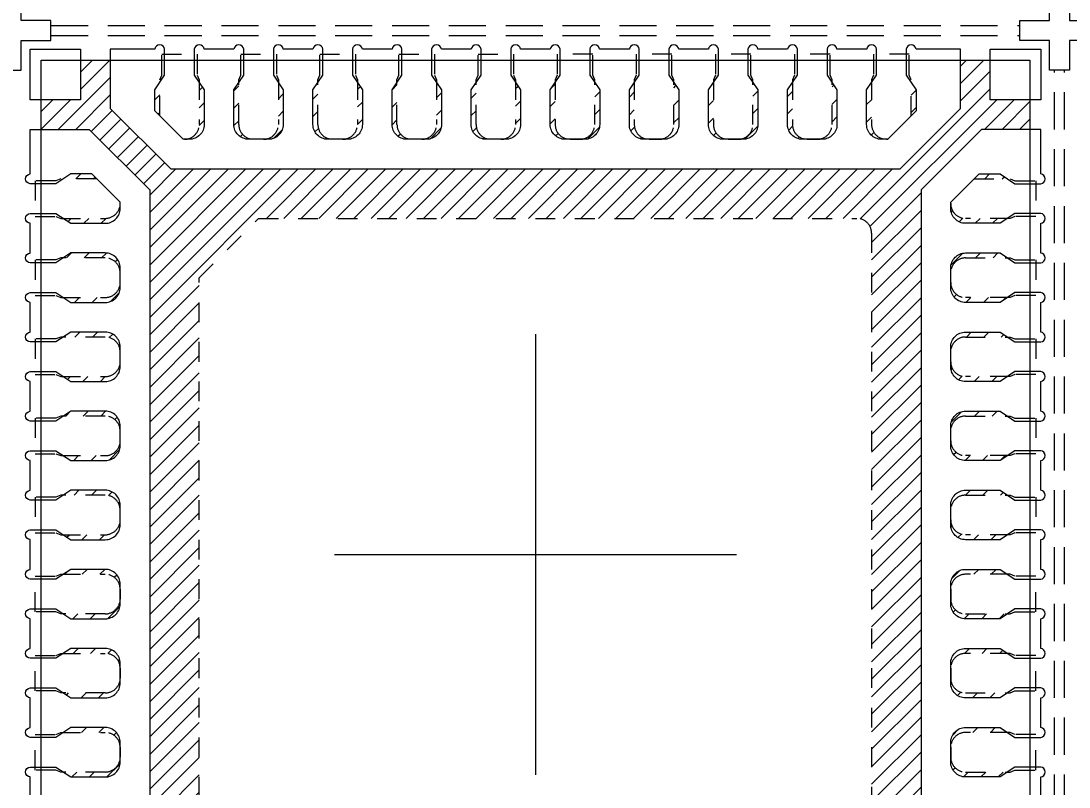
# Model space of a CAD drawing. Extents: x -140 to 3541, y -503 to -95.
# Drawn here: x 3207.96 to 3213.26, y -342.24 to -338.36 of the extents above; entities that cross this region are included whole.
import ezdxf

# ---------------------------------------------------------------- set-up
doc = ezdxf.new("R2010")
doc.units = 0
doc.header["$LTSCALE"] = 5
doc.header["$MEASUREMENT"] = 0
doc.header["$PDMODE"] = 3
doc.linetypes.add('CENTER', pattern=[2, 1.25, -0.25, 0.25, -0.25])
doc.linetypes.add('HIDDEN', pattern=[0.375, 0.25, -0.125])
doc.layers.get('Defpoints').update_dxf_attribs({"linetype": 'CONTINUOUS'})
for name, color, linetype in [('1', 7, 'CONTINUOUS'), ('1D', 4, 'CONTINUOUS'), ('center', 1, 'CONTINUOUS'), ('ETCH', 4, 'CONTINUOUS'), ('PKG', 2, 'CONTINUOUS'), ('标注', 4, 'CONTINUOUS')]:
    doc.layers.add(name, color=color, linetype=linetype)
doc.styles.add('SIMPLEX', font='SIMPLEX')
doc.styles.add('宋体', font='')
doc.styles.get('宋体').set_extended_font_data('SimSun')
doc.dimstyles.new('副本Standard', dxfattribs={"dimtxt": 0.05, "dimasz": 0.05, "dimexe": 0.07, "dimexo": 0.07, "dimgap": 0.07, "dimtad": 1, "dimzin": 1, "dimdsep": 46, "dimtxsty": 'SIMPLEX', "dimcen": 0.1, "dimclrd": 256, "dimclre": 256, "dimclrt": 256, "dimadec": 0, "dimazin": 0, "dimtfac": 1, "dimtofl": 0, "dimtmove": 0, "dimatfit": 0, "dimfxl": 1, "dimlwd": -1, "dimlwe": -1, "dimarcsym": 0})
pattern_1 = [(45, (3211.050355, -338.826074), (-0.0441942, 0.0441942), [])]

# ---------------------------------------------------------------- blocks, each defined once
blk = doc.blocks.new('*D110')
at = {"layer": 'Defpoints', "color": 0}
for p in [(3239.5643, -274.4233), (3204.8143, -346.9113), (3206.9959, -355.1343)]:
    blk.add_point(p, dxfattribs=at)
at = {"layer": '标注', "lineweight": 0}
for p, q in [((3204.8143, -346.9363), (3204.8143, -351.1343)), ((3204.8143, -351.1343), (3206.9959, -353.1343)), ((3206.9959, -353.1343), (3206.9959, -355.1343))]:
    blk.add_line(p, q, dxfattribs=at)
at = {"layer": '标注', "lineweight": 0, "insert": (3206.9959, -357.2513), "char_height": 1, "attachment_point": 5, "rotation": 90, "style": '宋体'}
blk.add_mtext('34.750', dxfattribs=at)
blk = doc.blocks.new('*D131')
at = {"layer": 'Defpoints', "color": 0}
for p in [(3204.8213, -274.4233), (3198.5555, -349.3993), (3232.8023, -349.3993)]:
    blk.add_point(p, dxfattribs=at)
at = {"layer": '标注', "lineweight": 0}
blk.add_line((3232.7773, -349.3993), (3198.5555, -349.3993), dxfattribs=at)
at = {"layer": '标注', "lineweight": 0, "insert": (3196.4412, -349.3993), "char_height": 1, "attachment_point": 5, "style": '宋体'}
blk.add_mtext('74.976', dxfattribs=at)

msp = doc.modelspace()

# ---------------------------------------------------------------- hatches: boundary and pattern name
at = {"layer": 'ETCH', "lineweight": 0}
h = msp.add_hatch(dxfattribs=at)
h.set_pattern_fill('ANSI31', color=256, scale=0.5)
h.set_pattern_definition([(45, (2652.411686, -341.60486), (-0.044194174, 0.044194174), [])])
h.paths.add_polyline_path([(3212.51434, -339.21741), (3212.82041, -338.91135), (3213.06434, -338.91135), (3213.06434, -338.76135), (3212.86434, -338.76135), (3212.86434, -338.56135), (3212.71434, -338.56135), (3212.71434, -338.80528), (3212.40828, -339.11135), (3208.72041, -339.11135), (3208.41434, -338.80528), (3208.41434, -338.56135), (3208.26434, -338.56135), (3208.26434, -338.76135), (3208.06434, -338.76135), (3208.06434, -338.91135), (3208.30828, -338.91135), (3208.61434, -339.21741), (3208.61434, -342.90528), (3208.30828, -343.21135), (3208.06434, -343.21135), (3208.06434, -343.36135), (3208.26434, -343.36135), (3208.26434, -343.56135), (3208.41434, -343.56135), (3208.41434, -343.31741), (3208.72041, -343.01135), (3212.40828, -343.01135), (3212.71434, -343.31741), (3212.71434, -343.56135), (3212.86434, -343.56135), (3212.86434, -343.36135), (3213.06434, -343.36135), (3213.06434, -343.21135), (3212.82041, -343.21135), (3212.51434, -342.90528)])
h.paths.add_polyline_path([(3209.16434, -339.36135), (3212.18934, -339.36135, -0.4142136), (3212.26434, -339.43635), (3212.26434, -342.68635, -0.4142136), (3212.18934, -342.76135), (3208.93934, -342.76135, -0.4142136), (3208.86434, -342.68635), (3208.86434, -339.66135)], flags=16)
h = msp.add_hatch(dxfattribs=at)
h.set_pattern_fill('ANSI31', color=256, scale=0.5)
h.set_pattern_definition(pattern_1)
h.paths.add_polyline_path([(3211.06434, -338.67385), (3211.03934, -338.71135), (3211.03934, -338.88635, 0.4142136), (3211.11434, -338.96135), (3211.13934, -338.96135, -0.4142136), (3211.06434, -338.88635)])
h.paths.add_polyline_path([(3211.28934, -338.71135), (3211.26434, -338.67385), (3211.26434, -338.88635, -0.4142136), (3211.18934, -338.96135), (3211.21434, -338.96135, 0.4142136), (3211.28934, -338.88635)])
h.paths.add_polyline_path([(3211.46434, -338.67385), (3211.43934, -338.71135), (3211.43934, -338.88635, 0.4142136), (3211.51434, -338.96135), (3211.53934, -338.96135, -0.4142136), (3211.46434, -338.88635)])
h.paths.add_polyline_path([(3211.68934, -338.71135), (3211.66434, -338.67385), (3211.66434, -338.88635, -0.4142136), (3211.58934, -338.96135), (3211.61434, -338.96135, 0.4142136), (3211.68934, -338.88635)])
h.paths.add_polyline_path([(3211.86434, -338.67385), (3211.83934, -338.71135), (3211.83934, -338.88635, 0.4142136), (3211.91434, -338.96135), (3211.93934, -338.96135, -0.4142136), (3211.86434, -338.88635)])
h.paths.add_polyline_path([(3212.08934, -338.71135), (3212.06434, -338.67385), (3212.06434, -338.88635, -0.4142136), (3211.98934, -338.96135), (3212.01434, -338.96135, 0.4142136), (3212.08934, -338.88635)])
h.paths.add_polyline_path([(3212.26434, -338.67385), (3212.23934, -338.71135), (3212.23934, -338.88635, 0.4142136), (3212.31434, -338.96135), (3212.33934, -338.96135, -0.4142136), (3212.26434, -338.88635)])
h.paths.add_polyline_path([(3212.48934, -338.71135), (3212.46434, -338.67385), (3212.46434, -338.84315), (3212.48934, -338.81815)])
h.paths.add_polyline_path([(3208.66434, -338.67385), (3208.63934, -338.71135), (3208.63934, -338.81815), (3208.66434, -338.84315)])
h.paths.add_polyline_path([(3208.88934, -338.71135), (3208.86434, -338.67385), (3208.86434, -338.88635, -0.4142136), (3208.78934, -338.96135), (3208.81434, -338.96135, 0.4142136), (3208.88934, -338.88635)])
h.paths.add_polyline_path([(3209.06434, -338.67385), (3209.03934, -338.71135), (3209.03934, -338.88635, 0.4142136), (3209.11434, -338.96135), (3209.13934, -338.96135, -0.4142136), (3209.06434, -338.88635)])
h.paths.add_polyline_path([(3209.28934, -338.71135), (3209.26434, -338.67385), (3209.26434, -338.88635, -0.4142136), (3209.18934, -338.96135), (3209.21434, -338.96135, 0.4142136), (3209.28934, -338.88635)])
h.paths.add_polyline_path([(3209.46434, -338.67385), (3209.43934, -338.71135), (3209.43934, -338.88635, 0.4142136), (3209.51434, -338.96135), (3209.53934, -338.96135, -0.4142136), (3209.46434, -338.88635)])
h.paths.add_polyline_path([(3209.68934, -338.71135), (3209.66434, -338.67385), (3209.66434, -338.88635, -0.4142136), (3209.58934, -338.96135), (3209.61434, -338.96135, 0.4142136), (3209.68934, -338.88635)])
h.paths.add_polyline_path([(3209.86434, -338.67385), (3209.83934, -338.71135), (3209.83934, -338.88635, 0.4142136), (3209.91434, -338.96135), (3209.93934, -338.96135, -0.4142136), (3209.86434, -338.88635)])
h.paths.add_polyline_path([(3210.08934, -338.71135), (3210.06434, -338.67385), (3210.06434, -338.88635, -0.4142136), (3209.98934, -338.96135), (3210.01434, -338.96135, 0.4142136), (3210.08934, -338.88635)])
h.paths.add_polyline_path([(3210.26434, -338.67385), (3210.23934, -338.71135), (3210.23934, -338.88635, 0.4142136), (3210.31434, -338.96135), (3210.33934, -338.96135, -0.4142136), (3210.26434, -338.88635)])
h.paths.add_polyline_path([(3210.48934, -338.71135), (3210.46434, -338.67385), (3210.46434, -338.88635, -0.4142136), (3210.38934, -338.96135), (3210.41434, -338.96135, 0.4142136), (3210.48934, -338.88635)])
h.paths.add_polyline_path([(3210.66434, -338.67385), (3210.63934, -338.71135), (3210.63934, -338.88635, 0.4142136), (3210.71434, -338.96135), (3210.73934, -338.96135, -0.4142136), (3210.66434, -338.88635)])
h.paths.add_polyline_path([(3210.88934, -338.71135), (3210.86434, -338.67385), (3210.86434, -338.88635, -0.4142136), (3210.78934, -338.96135), (3210.81434, -338.96135, 0.4142136), (3210.88934, -338.88635)])
h = msp.add_hatch(dxfattribs=at)
h.set_pattern_fill('ANSI31', color=256, scale=0.5)
h.set_pattern_definition(pattern_1)
h.paths.add_polyline_path([(3208.17684, -340.56135), (3208.21434, -340.58635), (3208.38934, -340.58635, 0.4142136), (3208.46434, -340.51135), (3208.46434, -340.48635, -0.4142136), (3208.38934, -340.56135)])
h.paths.add_polyline_path([(3208.21434, -340.33635), (3208.17684, -340.36135), (3208.38934, -340.36135, -0.4142136), (3208.46434, -340.43635), (3208.46434, -340.41135, 0.4142136), (3208.38934, -340.33635)])
h.paths.add_polyline_path([(3208.17684, -340.16135), (3208.21434, -340.18635), (3208.38934, -340.18635, 0.4142136), (3208.46434, -340.11135), (3208.46434, -340.08635, -0.4142136), (3208.38934, -340.16135)])
h.paths.add_polyline_path([(3208.21434, -339.93635), (3208.17684, -339.96135), (3208.38934, -339.96135, -0.4142136), (3208.46434, -340.03635), (3208.46434, -340.01135, 0.4142136), (3208.38934, -339.93635)])
h.paths.add_polyline_path([(3208.17684, -339.76135), (3208.21434, -339.78635), (3208.38934, -339.78635, 0.4142136), (3208.46434, -339.71135), (3208.46434, -339.68635, -0.4142136), (3208.38934, -339.76135)])
h.paths.add_polyline_path([(3208.21434, -339.53635), (3208.17684, -339.56135), (3208.38934, -339.56135, -0.4142136), (3208.46434, -339.63635), (3208.46434, -339.61135, 0.4142136), (3208.38934, -339.53635)])
h.paths.add_polyline_path([(3208.17684, -339.36135), (3208.21434, -339.38635), (3208.38934, -339.38635, 0.4142136), (3208.46434, -339.31135), (3208.46434, -339.28635, -0.4142136), (3208.38934, -339.36135)])
h.paths.add_polyline_path([(3208.21434, -339.13635), (3208.17684, -339.16135), (3208.34614, -339.16135), (3208.32114, -339.13635)])
h.paths.add_polyline_path([(3208.17684, -342.96135), (3208.21434, -342.98635), (3208.32114, -342.98635), (3208.34614, -342.96135)])
h.paths.add_polyline_path([(3208.21434, -342.73635), (3208.17684, -342.76135), (3208.38934, -342.76135, -0.4142136), (3208.46434, -342.83635), (3208.46434, -342.81135, 0.4142136), (3208.38934, -342.73635)])
h.paths.add_polyline_path([(3208.17684, -342.56135), (3208.21434, -342.58635), (3208.38934, -342.58635, 0.4142136), (3208.46434, -342.51135), (3208.46434, -342.48635, -0.4142136), (3208.38934, -342.56135)])
h.paths.add_polyline_path([(3208.21434, -342.33635), (3208.17684, -342.36135), (3208.38934, -342.36135, -0.4142136), (3208.46434, -342.43635), (3208.46434, -342.41135, 0.4142136), (3208.38934, -342.33635)])
h.paths.add_polyline_path([(3208.17684, -342.16135), (3208.21434, -342.18635), (3208.38934, -342.18635, 0.4142136), (3208.46434, -342.11135), (3208.46434, -342.08635, -0.4142136), (3208.38934, -342.16135)])
h.paths.add_polyline_path([(3208.21434, -341.93635), (3208.17684, -341.96135), (3208.38934, -341.96135, -0.4142136), (3208.46434, -342.03635), (3208.46434, -342.01135, 0.4142136), (3208.38934, -341.93635)])
h.paths.add_polyline_path([(3208.17684, -341.76135), (3208.21434, -341.78635), (3208.38934, -341.78635, 0.4142136), (3208.46434, -341.71135), (3208.46434, -341.68635, -0.4142136), (3208.38934, -341.76135)])
h.paths.add_polyline_path([(3208.21434, -341.53635), (3208.17684, -341.56135), (3208.38934, -341.56135, -0.4142136), (3208.46434, -341.63635), (3208.46434, -341.61135, 0.4142136), (3208.38934, -341.53635)])
h.paths.add_polyline_path([(3208.17684, -341.36135), (3208.21434, -341.38635), (3208.38934, -341.38635, 0.4142136), (3208.46434, -341.31135), (3208.46434, -341.28635, -0.4142136), (3208.38934, -341.36135)])
h.paths.add_polyline_path([(3208.21434, -341.13635), (3208.17684, -341.16135), (3208.38934, -341.16135, -0.4142136), (3208.46434, -341.23635), (3208.46434, -341.21135, 0.4142136), (3208.38934, -341.13635)])
h.paths.add_polyline_path([(3208.17684, -340.96135), (3208.21434, -340.98635), (3208.38934, -340.98635, 0.4142136), (3208.46434, -340.91135), (3208.46434, -340.88635, -0.4142136), (3208.38934, -340.96135)])
h.paths.add_polyline_path([(3208.21434, -340.73635), (3208.17684, -340.76135), (3208.38934, -340.76135, -0.4142136), (3208.46434, -340.83635), (3208.46434, -340.81135, 0.4142136), (3208.38934, -340.73635)])
h = msp.add_hatch(dxfattribs=at)
h.set_pattern_fill('ANSI31', color=256, scale=0.5)
h.set_pattern_definition(pattern_1)
h.paths.add_polyline_path([(3212.95184, -340.56135), (3212.91434, -340.58635), (3212.73934, -340.58635, -0.4142136), (3212.66434, -340.51135), (3212.66434, -340.48635, 0.4142136), (3212.73934, -340.56135)])
h.paths.add_polyline_path([(3212.91434, -340.33635), (3212.95184, -340.36135), (3212.73934, -340.36135, 0.4142136), (3212.66434, -340.43635), (3212.66434, -340.41135, -0.4142136), (3212.73934, -340.33635)])
h.paths.add_polyline_path([(3212.95184, -340.16135), (3212.91434, -340.18635), (3212.73934, -340.18635, -0.4142136), (3212.66434, -340.11135), (3212.66434, -340.08635, 0.4142136), (3212.73934, -340.16135)])
h.paths.add_polyline_path([(3212.91434, -339.93635), (3212.95184, -339.96135), (3212.73934, -339.96135, 0.4142136), (3212.66434, -340.03635), (3212.66434, -340.01135, -0.4142136), (3212.73934, -339.93635)])
h.paths.add_polyline_path([(3212.95184, -339.76135), (3212.91434, -339.78635), (3212.73934, -339.78635, -0.4142136), (3212.66434, -339.71135), (3212.66434, -339.68635, 0.4142136), (3212.73934, -339.76135)])
h.paths.add_polyline_path([(3212.91434, -339.53635), (3212.95184, -339.56135), (3212.73934, -339.56135, 0.4142136), (3212.66434, -339.63635), (3212.66434, -339.61135, -0.4142136), (3212.73934, -339.53635)])
h.paths.add_polyline_path([(3212.95184, -339.36135), (3212.91434, -339.38635), (3212.73934, -339.38635, -0.4142136), (3212.66434, -339.31135), (3212.66434, -339.28635, 0.4142136), (3212.73934, -339.36135)])
h.paths.add_polyline_path([(3212.91434, -339.13635), (3212.95184, -339.16135), (3212.78254, -339.16135), (3212.80754, -339.13635)])
h.paths.add_polyline_path([(3212.95184, -342.96135), (3212.91434, -342.98635), (3212.80754, -342.98635), (3212.78254, -342.96135)])
h.paths.add_polyline_path([(3212.91434, -342.73635), (3212.95184, -342.76135), (3212.73934, -342.76135, 0.4142136), (3212.66434, -342.83635), (3212.66434, -342.81135, -0.4142136), (3212.73934, -342.73635)])
h.paths.add_polyline_path([(3212.95184, -342.56135), (3212.91434, -342.58635), (3212.73934, -342.58635, -0.4142136), (3212.66434, -342.51135), (3212.66434, -342.48635, 0.4142136), (3212.73934, -342.56135)])
h.paths.add_polyline_path([(3212.91434, -342.33635), (3212.95184, -342.36135), (3212.73934, -342.36135, 0.4142136), (3212.66434, -342.43635), (3212.66434, -342.41135, -0.4142136), (3212.73934, -342.33635)])
h.paths.add_polyline_path([(3212.95184, -342.16135), (3212.91434, -342.18635), (3212.73934, -342.18635, -0.4142136), (3212.66434, -342.11135), (3212.66434, -342.08635, 0.4142136), (3212.73934, -342.16135)])
h.paths.add_polyline_path([(3212.91434, -341.93635), (3212.95184, -341.96135), (3212.73934, -341.96135, 0.4142136), (3212.66434, -342.03635), (3212.66434, -342.01135, -0.4142136), (3212.73934, -341.93635)])
h.paths.add_polyline_path([(3212.95184, -341.76135), (3212.91434, -341.78635), (3212.73934, -341.78635, -0.4142136), (3212.66434, -341.71135), (3212.66434, -341.68635, 0.4142136), (3212.73934, -341.76135)])
h.paths.add_polyline_path([(3212.91434, -341.53635), (3212.95184, -341.56135), (3212.73934, -341.56135, 0.4142136), (3212.66434, -341.63635), (3212.66434, -341.61135, -0.4142136), (3212.73934, -341.53635)])
h.paths.add_polyline_path([(3212.95184, -341.36135), (3212.91434, -341.38635), (3212.73934, -341.38635, -0.4142136), (3212.66434, -341.31135), (3212.66434, -341.28635, 0.4142136), (3212.73934, -341.36135)])
h.paths.add_polyline_path([(3212.91434, -341.13635), (3212.95184, -341.16135), (3212.73934, -341.16135, 0.4142136), (3212.66434, -341.23635), (3212.66434, -341.21135, -0.4142136), (3212.73934, -341.13635)])
h.paths.add_polyline_path([(3212.95184, -340.96135), (3212.91434, -340.98635), (3212.73934, -340.98635, -0.4142136), (3212.66434, -340.91135), (3212.66434, -340.88635, 0.4142136), (3212.73934, -340.96135)])
h.paths.add_polyline_path([(3212.91434, -340.73635), (3212.95184, -340.76135), (3212.73934, -340.76135, 0.4142136), (3212.66434, -340.83635), (3212.66434, -340.81135, -0.4142136), (3212.73934, -340.73635)])

# ---------------------------------------------------------------- linework, layer by layer
at = {"layer": '1', "linetype": 'Continuous', "lineweight": 0}
for points in [[(3208.00934, -338.76135), (3208.00934, -338.50635), (3208.26434, -338.50635), (3208.26434, -338.76135)], [(3212.86434, -338.76135), (3212.86434, -338.50635), (3213.11934, -338.50635), (3213.11934, -338.76135)]]:
    msp.add_lwpolyline(points, close=True, dxfattribs=at)
at = {"layer": '1', "lineweight": 0}
msp.add_lwpolyline([(3209.2892, -338.50635, 0.9266253), (3209.23934, -338.50635), (3209.23934, -338.63635), (3209.28934, -338.71135), (3209.28934, -338.88635, -0.4142136), (3209.21434, -338.96135), (3209.11434, -338.96135, -0.4142136), (3209.03934, -338.88635), (3209.03934, -338.71135), (3209.08934, -338.63635), (3209.08934, -338.50635, 0.9266253), (3209.03949, -338.50635), (3208.8892, -338.50635, 0.9266253), (3208.83934, -338.50635), (3208.83934, -338.63635), (3208.88934, -338.71135), (3208.88934, -338.88635, -0.4142136), (3208.81434, -338.96135), (3208.78254, -338.96135), (3208.63934, -338.81815), (3208.63934, -338.71135), (3208.68934, -338.63635), (3208.68934, -338.50635, 0.9266253), (3208.63949, -338.50635), (3208.41434, -338.50635), (3208.41434, -338.80528), (3208.72041, -339.11135), (3212.40828, -339.11135), (3212.71434, -338.80528), (3212.71434, -338.50635), (3212.4892, -338.50635, 0.9266253), (3212.43934, -338.50635), (3212.43934, -338.63635), (3212.48934, -338.71135), (3212.48934, -338.81815), (3212.34614, -338.96135), (3212.31434, -338.96135, -0.4142136), (3212.23934, -338.88635), (3212.23934, -338.71135), (3212.28934, -338.63635), (3212.28934, -338.50635, 0.9266253), (3212.23949, -338.50635), (3212.0892, -338.50635, 0.9266253), (3212.03934, -338.50635), (3212.03934, -338.63635), (3212.08934, -338.71135), (3212.08934, -338.88635, -0.4142136), (3212.01434, -338.96135), (3211.91434, -338.96135, -0.4142136), (3211.83934, -338.88635), (3211.83934, -338.71135), (3211.88934, -338.63635), (3211.88934, -338.50635, 0.9266253), (3211.83949, -338.50635), (3211.6892, -338.50635, 0.9266253), (3211.63934, -338.50635), (3211.63934, -338.63635), (3211.68934, -338.71135), (3211.68934, -338.88635, -0.4142136), (3211.61434, -338.96135), (3211.51434, -338.96135, -0.4142136), (3211.43934, -338.88635), (3211.43934, -338.71135), (3211.48934, -338.63635), (3211.48934, -338.50635, 0.9266253), (3211.43949, -338.50635), (3211.2892, -338.50635, 0.9266253), (3211.23934, -338.50635), (3211.23934, -338.63635), (3211.28934, -338.71135), (3211.28934, -338.88635, -0.4142136), (3211.21434, -338.96135), (3211.11434, -338.96135, -0.4142136), (3211.03934, -338.88635), (3211.03934, -338.71135), (3211.08934, -338.63635), (3211.08934, -338.50635, 0.9266253), (3211.03949, -338.50635), (3210.8892, -338.50635, 0.9266253), (3210.83934, -338.50635), (3210.83934, -338.63635), (3210.88934, -338.71135), (3210.88934, -338.88635, -0.4142136), (3210.81434, -338.96135), (3210.71434, -338.96135, -0.4142136), (3210.63934, -338.88635), (3210.63934, -338.71135), (3210.68934, -338.63635), (3210.68934, -338.50635, 0.9266253), (3210.63949, -338.50635), (3210.4892, -338.50635, 0.9266253), (3210.43934, -338.50635), (3210.43934, -338.63635), (3210.48934, -338.71135), (3210.48934, -338.88635, -0.4142136), (3210.41434, -338.96135), (3210.31434, -338.96135, -0.4142136), (3210.23934, -338.88635), (3210.23934, -338.71135), (3210.28934, -338.63635), (3210.28934, -338.50635, 0.9266253), (3210.23949, -338.50635), (3210.0892, -338.50635, 0.9266253), (3210.03934, -338.50635), (3210.03934, -338.63635), (3210.08934, -338.71135), (3210.08934, -338.88635, -0.4142136), (3210.01434, -338.96135), (3209.91434, -338.96135, -0.4142136), (3209.83934, -338.88635), (3209.83934, -338.71135), (3209.88934, -338.63635), (3209.88934, -338.50635, 0.9266253), (3209.83949, -338.50635), (3209.6892, -338.50635, 0.9266253), (3209.63934, -338.50635), (3209.63934, -338.63635), (3209.68934, -338.71135), (3209.68934, -338.88635, -0.4142136), (3209.61434, -338.96135), (3209.51434, -338.96135, -0.4142136), (3209.43934, -338.88635), (3209.43934, -338.71135), (3209.48934, -338.63635), (3209.48934, -338.50635, 0.9266253), (3209.43949, -338.50635)], format="xyb", close=True, dxfattribs=at)
at = {"layer": '1', "linetype": 'Continuous', "lineweight": 0}
msp.add_lwpolyline([(3208.00934, -342.33649), (3208.00934, -342.1862, -0.9266253), (3208.00934, -342.13635), (3208.13934, -342.13635), (3208.21434, -342.18635), (3208.38934, -342.18635, 0.4142136), (3208.46434, -342.11135), (3208.46434, -342.01135, 0.4142136), (3208.38934, -341.93635), (3208.21434, -341.93635), (3208.13934, -341.98635), (3208.00934, -341.98635, -0.9266253), (3208.00934, -341.93649), (3208.00934, -341.7862, -0.9266253), (3208.00934, -341.73635), (3208.13934, -341.73635), (3208.21434, -341.78635), (3208.38934, -341.78635, 0.4142136), (3208.46434, -341.71135), (3208.46434, -341.61135, 0.4142136), (3208.38934, -341.53635), (3208.21434, -341.53635), (3208.13934, -341.58635), (3208.00934, -341.58635, -0.9266253), (3208.00934, -341.53649), (3208.00934, -341.3862, -0.9266253), (3208.00934, -341.33635), (3208.13934, -341.33635), (3208.21434, -341.38635), (3208.38934, -341.38635, 0.4142136), (3208.46434, -341.31135), (3208.46434, -341.21135, 0.4142136), (3208.38934, -341.13635), (3208.21434, -341.13635), (3208.13934, -341.18635), (3208.00934, -341.18635, -0.9266253), (3208.00934, -341.13649), (3208.00934, -340.9862, -0.9266253), (3208.00934, -340.93635), (3208.13934, -340.93635), (3208.21434, -340.98635), (3208.38934, -340.98635, 0.4142136), (3208.46434, -340.91135), (3208.46434, -340.81135, 0.4142136), (3208.38934, -340.73635), (3208.21434, -340.73635), (3208.13934, -340.78635), (3208.00934, -340.78635, -0.9266253), (3208.00934, -340.73649), (3208.00934, -340.5862, -0.9266253), (3208.00934, -340.53635), (3208.13934, -340.53635), (3208.21434, -340.58635), (3208.38934, -340.58635, 0.4142136), (3208.46434, -340.51135), (3208.46434, -340.41135, 0.4142136), (3208.38934, -340.33635), (3208.21434, -340.33635), (3208.13934, -340.38635), (3208.00934, -340.38635, -0.9266253), (3208.00934, -340.33649), (3208.00934, -340.1862, -0.9266253), (3208.00934, -340.13635), (3208.13934, -340.13635), (3208.21434, -340.18635), (3208.38934, -340.18635, 0.4142136), (3208.46434, -340.11135), (3208.46434, -340.01135, 0.4142136), (3208.38934, -339.93635), (3208.21434, -339.93635), (3208.13934, -339.98635), (3208.00934, -339.98635, -0.9266253), (3208.00934, -339.93649), (3208.00934, -339.7862, -0.9266253), (3208.00934, -339.73635), (3208.13934, -339.73635), (3208.21434, -339.78635), (3208.38934, -339.78635, 0.4142136), (3208.46434, -339.71135), (3208.46434, -339.61135, 0.4142136), (3208.38934, -339.53635), (3208.21434, -339.53635), (3208.13934, -339.58635), (3208.00934, -339.58635, -0.9266253), (3208.00934, -339.53649), (3208.00934, -339.3862, -0.9266253), (3208.00934, -339.33635), (3208.13934, -339.33635), (3208.21434, -339.38635), (3208.38934, -339.38635, 0.4142136), (3208.46434, -339.31135), (3208.46434, -339.27955), (3208.32114, -339.13635), (3208.21434, -339.13635), (3208.13934, -339.18635), (3208.00934, -339.18635, -0.9266253), (3208.00934, -339.13649), (3208.00934, -338.91135), (3208.30828, -338.91135), (3208.61434, -339.21741), (3208.61434, -342.90528)], format="xyb", dxfattribs=at)
at = {"layer": '1', "lineweight": 0}
msp.add_lwpolyline([(3213.11934, -342.33649), (3213.11934, -342.1862, 0.9266253), (3213.11934, -342.13635), (3212.98934, -342.13635), (3212.91434, -342.18635), (3212.73934, -342.18635, -0.4142136), (3212.66434, -342.11135), (3212.66434, -342.01135, -0.4142136), (3212.73934, -341.93635), (3212.91434, -341.93635), (3212.98934, -341.98635), (3213.11934, -341.98635, 0.9266253), (3213.11934, -341.93649), (3213.11934, -341.7862, 0.9266253), (3213.11934, -341.73635), (3212.98934, -341.73635), (3212.91434, -341.78635), (3212.73934, -341.78635, -0.4142136), (3212.66434, -341.71135), (3212.66434, -341.61135, -0.4142136), (3212.73934, -341.53635), (3212.91434, -341.53635), (3212.98934, -341.58635), (3213.11934, -341.58635, 0.9266253), (3213.11934, -341.53649), (3213.11934, -341.3862, 0.9266253), (3213.11934, -341.33635), (3212.98934, -341.33635), (3212.91434, -341.38635), (3212.73934, -341.38635, -0.4142136), (3212.66434, -341.31135), (3212.66434, -341.21135, -0.4142136), (3212.73934, -341.13635), (3212.91434, -341.13635), (3212.98934, -341.18635), (3213.11934, -341.18635, 0.9266253), (3213.11934, -341.13649), (3213.11934, -340.9862, 0.9266253), (3213.11934, -340.93635), (3212.98934, -340.93635), (3212.91434, -340.98635), (3212.73934, -340.98635, -0.4142136), (3212.66434, -340.91135), (3212.66434, -340.81135, -0.4142136), (3212.73934, -340.73635), (3212.91434, -340.73635), (3212.98934, -340.78635), (3213.11934, -340.78635, 0.9266253), (3213.11934, -340.73649), (3213.11934, -340.5862, 0.9266253), (3213.11934, -340.53635), (3212.98934, -340.53635), (3212.91434, -340.58635), (3212.73934, -340.58635, -0.4142136), (3212.66434, -340.51135), (3212.66434, -340.41135, -0.4142136), (3212.73934, -340.33635), (3212.91434, -340.33635), (3212.98934, -340.38635), (3213.11934, -340.38635, 0.9266253), (3213.11934, -340.33649), (3213.11934, -340.1862, 0.9266253), (3213.11934, -340.13635), (3212.98934, -340.13635), (3212.91434, -340.18635), (3212.73934, -340.18635, -0.4142136), (3212.66434, -340.11135), (3212.66434, -340.01135, -0.4142136), (3212.73934, -339.93635), (3212.91434, -339.93635), (3212.98934, -339.98635), (3213.11934, -339.98635, 0.9266253), (3213.11934, -339.93649), (3213.11934, -339.7862, 0.9266253), (3213.11934, -339.73635), (3212.98934, -339.73635), (3212.91434, -339.78635), (3212.73934, -339.78635, -0.4142136), (3212.66434, -339.71135), (3212.66434, -339.61135, -0.4142136), (3212.73934, -339.53635), (3212.91434, -339.53635), (3212.98934, -339.58635), (3213.11934, -339.58635, 0.9266253), (3213.11934, -339.53649), (3213.11934, -339.3862, 0.9266253), (3213.11934, -339.33635), (3212.98934, -339.33635), (3212.91434, -339.38635), (3212.73934, -339.38635, -0.4142136), (3212.66434, -339.31135), (3212.66434, -339.27955), (3212.80754, -339.13635), (3212.91434, -339.13635), (3212.98934, -339.18635), (3213.11934, -339.18635, 0.9266253), (3213.11934, -339.13649), (3213.11934, -338.91135), (3212.82041, -338.91135), (3212.51434, -339.21741), (3212.51434, -342.90528)], format="xyb", dxfattribs=at)
at = {"layer": '1D', "linetype": 'HIDDEN', "lineweight": 5, "ltscale": 0.15}
for p, q in [((3208.11434, -338.38635), (3213.01434, -338.38635)), ((3208.11434, -338.43635), (3213.01434, -338.43635)), ((3213.18934, -343.51135), (3213.18934, -338.61135)), ((3213.23934, -343.51135), (3213.23934, -338.61135))]:
    msp.add_line(p, q, dxfattribs=at)
for points in [[(3207.71434, -338.50635), (3207.71434, -338.46135), (3207.86434, -338.46135), (3207.86434, -338.61135), (3207.96434, -338.61135), (3207.96434, -338.46135), (3208.11434, -338.46135), (3208.11434, -338.36135), (3207.96434, -338.36135), (3207.96434, -338.21135), (3207.86434, -338.21135), (3207.86434, -338.36135), (3207.71434, -338.36135), (3207.71434, -338.31635)], [(3213.16434, -338.21135), (3213.26434, -338.21135), (3213.26434, -338.36135), (3213.41434, -338.36135), (3213.41434, -338.46135), (3213.26434, -338.46135), (3213.26434, -338.61135), (3213.16434, -338.61135), (3213.16434, -338.46135), (3213.01434, -338.46135), (3213.01434, -338.36135), (3213.16434, -338.36135), (3213.16434, -338.21135)]]:
    msp.add_lwpolyline(points, dxfattribs=at)
at = {"layer": '1D', "linetype": 'HIDDEN', "lineweight": 0, "ltscale": 0.05}
for points in [[(3208.85434, -338.53135), (3208.85434, -338.63635), (3208.86434, -338.66135), (3208.86434, -338.88635, -0.4142136), (3208.78934, -338.96135), (3208.78254, -338.96135), (3208.66434, -338.84315), (3208.66434, -338.66135), (3208.67434, -338.63635), (3208.67434, -338.53135)], [(3209.25434, -338.53135), (3209.25434, -338.63635), (3209.26434, -338.66135), (3209.26434, -338.88635, -0.4142136), (3209.18934, -338.96135), (3209.13934, -338.96135, -0.4142136), (3209.06434, -338.88635), (3209.06434, -338.66135), (3209.07434, -338.63635), (3209.07434, -338.53135)], [(3209.65434, -338.53135), (3209.65434, -338.63635), (3209.66434, -338.66135), (3209.66434, -338.88635, -0.4142136), (3209.58934, -338.96135), (3209.53934, -338.96135, -0.4142136), (3209.46434, -338.88635), (3209.46434, -338.66135), (3209.47434, -338.63635), (3209.47434, -338.53135)], [(3210.05434, -338.53135), (3210.05434, -338.63635), (3210.06434, -338.66135), (3210.06434, -338.88635, -0.4142136), (3209.98934, -338.96135), (3209.93934, -338.96135, -0.4142136), (3209.86434, -338.88635), (3209.86434, -338.66135), (3209.87434, -338.63635), (3209.87434, -338.53135)], [(3210.45434, -338.53135), (3210.45434, -338.63635), (3210.46434, -338.66135), (3210.46434, -338.88635, -0.4142136), (3210.38934, -338.96135), (3210.33934, -338.96135, -0.4142136), (3210.26434, -338.88635), (3210.26434, -338.66135), (3210.27434, -338.63635), (3210.27434, -338.53135)], [(3210.85434, -338.53135), (3210.67434, -338.53135), (3210.67434, -338.63635), (3210.66434, -338.66135), (3210.66434, -338.88635, 0.4142136), (3210.73934, -338.96135), (3210.78934, -338.96135, 0.4142136), (3210.86434, -338.88635), (3210.86434, -338.66135), (3210.85434, -338.63635)], [(3211.25434, -338.53135), (3211.07434, -338.53135), (3211.07434, -338.63635), (3211.06434, -338.66135), (3211.06434, -338.88635, 0.4142136), (3211.13934, -338.96135), (3211.18934, -338.96135, 0.4142136), (3211.26434, -338.88635), (3211.26434, -338.66135), (3211.25434, -338.63635)], [(3211.65434, -338.53135), (3211.47434, -338.53135), (3211.47434, -338.63635), (3211.46434, -338.66135), (3211.46434, -338.88635, 0.4142136), (3211.53934, -338.96135), (3211.58934, -338.96135, 0.4142136), (3211.66434, -338.88635), (3211.66434, -338.66135), (3211.65434, -338.63635)], [(3212.05434, -338.53135), (3211.87434, -338.53135), (3211.87434, -338.63635), (3211.86434, -338.66135), (3211.86434, -338.88635, 0.4142136), (3211.93934, -338.96135), (3211.98934, -338.96135, 0.4142136), (3212.06434, -338.88635), (3212.06434, -338.66135), (3212.05434, -338.63635)], [(3212.45434, -338.53135), (3212.27434, -338.53135), (3212.27434, -338.63635), (3212.26434, -338.66135), (3212.26434, -338.88635, 0.4142136), (3212.33934, -338.96135), (3212.34614, -338.96135), (3212.46434, -338.84315), (3212.46434, -338.66135), (3212.45434, -338.63635)], [(3208.03434, -339.17135), (3208.03434, -339.35135), (3208.13934, -339.35135), (3208.16434, -339.36135), (3208.38934, -339.36135, 0.4142136), (3208.46434, -339.28635), (3208.46434, -339.27955), (3208.34614, -339.16135), (3208.16434, -339.16135), (3208.13934, -339.17135)], [(3213.09434, -339.35135), (3212.98934, -339.35135), (3212.96434, -339.36135), (3212.73934, -339.36135, -0.4142136), (3212.66434, -339.28635), (3212.66434, -339.27955), (3212.78254, -339.16135), (3212.96434, -339.16135), (3212.98934, -339.17135), (3213.09434, -339.17135)], [(3208.86434, -342.68635), (3208.86434, -339.66135), (3209.16434, -339.36135), (3212.18934, -339.36135, -0.4142136), (3212.26434, -339.43635), (3212.26434, -342.68635, -0.4142136), (3212.18934, -342.76135), (3208.93934, -342.76135, -0.4142136)], [(3208.03434, -339.57135), (3208.03434, -339.75135), (3208.13934, -339.75135), (3208.16434, -339.76135), (3208.38934, -339.76135, 0.4142136), (3208.46434, -339.68635), (3208.46434, -339.63635, 0.4142136), (3208.38934, -339.56135), (3208.16434, -339.56135), (3208.13934, -339.57135)], [(3213.09434, -339.75135), (3212.98934, -339.75135), (3212.96434, -339.76135), (3212.73934, -339.76135, -0.4142136), (3212.66434, -339.68635), (3212.66434, -339.63635, -0.4142136), (3212.73934, -339.56135), (3212.96434, -339.56135), (3212.98934, -339.57135), (3213.09434, -339.57135)], [(3208.03434, -339.97135), (3208.03434, -340.15135), (3208.13934, -340.15135), (3208.16434, -340.16135), (3208.38934, -340.16135, 0.4142136), (3208.46434, -340.08635), (3208.46434, -340.03635, 0.4142136), (3208.38934, -339.96135), (3208.16434, -339.96135), (3208.13934, -339.97135)], [(3213.09434, -340.15135), (3212.98934, -340.15135), (3212.96434, -340.16135), (3212.73934, -340.16135, -0.4142136), (3212.66434, -340.08635), (3212.66434, -340.03635, -0.4142136), (3212.73934, -339.96135), (3212.96434, -339.96135), (3212.98934, -339.97135), (3213.09434, -339.97135)], [(3208.03434, -340.37135), (3208.03434, -340.55135), (3208.13934, -340.55135), (3208.16434, -340.56135), (3208.38934, -340.56135, 0.4142136), (3208.46434, -340.48635), (3208.46434, -340.43635, 0.4142136), (3208.38934, -340.36135), (3208.16434, -340.36135), (3208.13934, -340.37135)], [(3213.09434, -340.37135), (3213.09434, -340.55135), (3212.98934, -340.55135), (3212.96434, -340.56135), (3212.73934, -340.56135, -0.4142136), (3212.66434, -340.48635), (3212.66434, -340.43635, -0.4142136), (3212.73934, -340.36135), (3212.96434, -340.36135), (3212.98934, -340.37135)], [(3208.03434, -340.77135), (3208.03434, -340.95135), (3208.13934, -340.95135), (3208.16434, -340.96135), (3208.38934, -340.96135, 0.4142136), (3208.46434, -340.88635), (3208.46434, -340.83635, 0.4142136), (3208.38934, -340.76135), (3208.16434, -340.76135), (3208.13934, -340.77135)], [(3213.09434, -340.95135), (3212.98934, -340.95135), (3212.96434, -340.96135), (3212.73934, -340.96135, -0.4142136), (3212.66434, -340.88635), (3212.66434, -340.83635, -0.4142136), (3212.73934, -340.76135), (3212.96434, -340.76135), (3212.98934, -340.77135), (3213.09434, -340.77135)], [(3208.03434, -341.17135), (3208.13934, -341.17135), (3208.16434, -341.16135), (3208.38934, -341.16135, -0.4142136), (3208.46434, -341.23635), (3208.46434, -341.28635, -0.4142136), (3208.38934, -341.36135), (3208.16434, -341.36135), (3208.13934, -341.35135), (3208.03434, -341.35135)], [(3213.09434, -341.35135), (3213.09434, -341.17135), (3212.98934, -341.17135), (3212.96434, -341.16135), (3212.73934, -341.16135, 0.4142136), (3212.66434, -341.23635), (3212.66434, -341.28635, 0.4142136), (3212.73934, -341.36135), (3212.96434, -341.36135), (3212.98934, -341.35135)], [(3208.03434, -341.57135), (3208.13934, -341.57135), (3208.16434, -341.56135), (3208.38934, -341.56135, -0.4142136), (3208.46434, -341.63635), (3208.46434, -341.68635, -0.4142136), (3208.38934, -341.76135), (3208.16434, -341.76135), (3208.13934, -341.75135), (3208.03434, -341.75135)], [(3213.09434, -341.75135), (3213.09434, -341.57135), (3212.98934, -341.57135), (3212.96434, -341.56135), (3212.73934, -341.56135, 0.4142136), (3212.66434, -341.63635), (3212.66434, -341.68635, 0.4142136), (3212.73934, -341.76135), (3212.96434, -341.76135), (3212.98934, -341.75135)], [(3208.03434, -341.97135), (3208.13934, -341.97135), (3208.16434, -341.96135), (3208.38934, -341.96135, -0.4142136), (3208.46434, -342.03635), (3208.46434, -342.08635, -0.4142136), (3208.38934, -342.16135), (3208.16434, -342.16135), (3208.13934, -342.15135), (3208.03434, -342.15135)], [(3213.09434, -342.15135), (3213.09434, -341.97135), (3212.98934, -341.97135), (3212.96434, -341.96135), (3212.73934, -341.96135, 0.4142136), (3212.66434, -342.03635), (3212.66434, -342.08635, 0.4142136), (3212.73934, -342.16135), (3212.96434, -342.16135), (3212.98934, -342.15135)]]:
    msp.add_lwpolyline(points, format="xyb", close=True, dxfattribs=at)
at = {"layer": 'center', "lineweight": 0}
for p, q in [((3210.56434, -339.94661), (3210.56434, -342.17609)), ((3210.56434, -339.94661), (3210.56434, -342.17609)), ((3210.56434, -339.94661), (3210.56434, -342.17609)), ((3210.56434, -339.94661), (3210.56434, -342.17609)), ((3210.56434, -339.94661), (3210.56434, -342.17609)), ((3210.56434, -339.94661), (3210.56434, -342.17609)), ((3210.56434, -339.94661), (3210.56434, -342.17609)), ((3210.56434, -339.94661), (3210.56434, -342.17609)), ((3210.56434, -339.94661), (3210.56434, -342.17609)), ((3210.56434, -339.94661), (3210.56434, -342.17609)), ((3210.56434, -339.94661), (3210.56434, -342.17609)), ((3210.56434, -339.94661), (3210.56434, -342.17609)), ((3210.56434, -339.94661), (3210.56434, -342.17609)), ((3210.56434, -340.18858), (3210.56434, -341.93412)), ((3210.56434, -340.18858), (3210.56434, -341.93412)), ((3210.56434, -340.18858), (3210.56434, -341.93412)), ((3209.54813, -341.06135), (3211.58055, -341.06135)), ((3209.54813, -341.06135), (3211.58055, -341.06135)), ((3209.54813, -341.06135), (3211.58055, -341.06135)), ((3209.54813, -341.06135), (3211.58055, -341.06135)), ((3209.54813, -341.06135), (3211.58055, -341.06135)), ((3209.54813, -341.06135), (3211.58055, -341.06135)), ((3209.54813, -341.06135), (3211.58055, -341.06135)), ((3209.54813, -341.06135), (3211.58055, -341.06135)), ((3209.54813, -341.06135), (3211.58055, -341.06135)), ((3209.54813, -341.06135), (3211.58055, -341.06135)), ((3209.54813, -341.06135), (3211.58055, -341.06135)), ((3209.54813, -341.06135), (3211.58055, -341.06135)), ((3209.54813, -341.06135), (3211.58055, -341.06135)), ((3209.69158, -341.06135), (3211.43711, -341.06135)), ((3209.69158, -341.06135), (3211.43711, -341.06135)), ((3209.69158, -341.06135), (3211.43711, -341.06135))]:
    msp.add_line(p, q, dxfattribs=at)
at = {"layer": 'center', "linetype": 'CENTER', "lineweight": 0}
for p, q in [((3210.56434, -340.18858), (3210.56434, -341.93412)), ((3209.69158, -341.06135), (3211.43711, -341.06135))]:
    msp.add_line(p, q, dxfattribs=at)
at = {"layer": 'PKG', "linetype": 'Continuous', "lineweight": 0}
msp.add_lwpolyline([(3208.06434, -343.56135), (3208.06434, -338.56135), (3213.06434, -338.56135), (3213.06434, -343.56135)], close=True, dxfattribs=at)

# ---------------------------------------------------------------- dimensions: what is measured, and where the dimension line sits
at = {"layer": '标注', "lineweight": 0}
for feature_location, offset, dtype, origin, picture, middle in [((3232.80234, -349.39935), (-34.24687, 0), 0, (3204.82134, -274.42335), '*D131', (3196.44122, -349.39935)), ((3204.81434, -346.91135), (2.18161, -8.22295), 1, (3239.56434, -274.42335), '*D110', (3206.99595, -357.25134))]:
    dim = msp.add_ordinate_dim(feature_location=feature_location, offset=offset, dtype=dtype, origin=origin, dimstyle='副本Standard', override={"dimtxt": 1, "dimasz": 1, "dimexo": 0.025, "dimgap": 0.05, "dimtad": 0, "dimdec": 3, "dimtxsty": '宋体', "dimlwe": 0}, dxfattribs=at)
    dim.commit()
    dim.dimension.update_dxf_attribs({"geometry": picture, "text_midpoint": middle})

doc.saveas('drawing.dxf')
